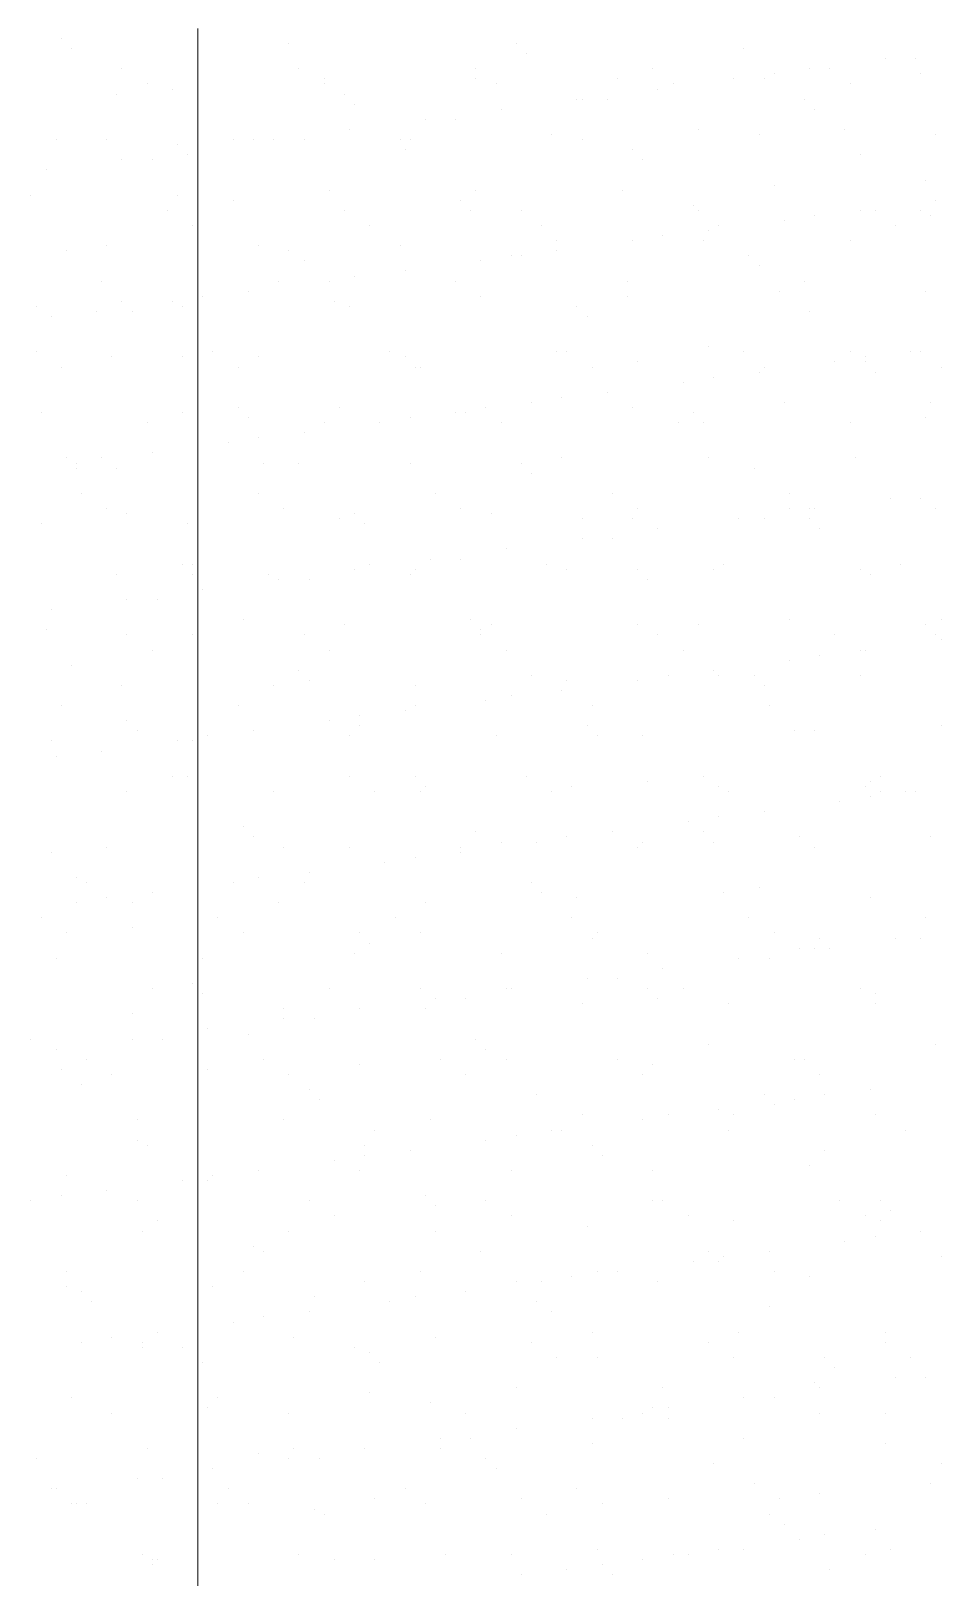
# Model space of a CAD drawing. Header units: millimetres. Extents: x 21 to 236, y 15 to 64.
# Drawn here: x 39.575 to 40.391, y 29.185 to 30.572 of the extents above; entities that cross this region are included whole.
import ezdxf

# ---------------------------------------------------------------- set-up
doc = ezdxf.new("R2010")
doc.units = ezdxf.units.MM
doc.layers.add('PDF_0', color=210, linetype='Continuous')
doc.layers.add('PDF_Cota', color=90, linetype='Continuous')
doc.layers.add('PDF_Grama', color=7, linetype='Continuous', true_color=0x397200)

msp = doc.modelspace()

# ---------------------------------------------------------------- linework, layer by layer
at = {"layer": 'PDF_0', "lineweight": 0}
msp.add_lwpolyline([(39.7249, 30.5738), (39.7249, 30.5512)], dxfattribs=at)
at = {"layer": 'PDF_Cota', "lineweight": 0}
msp.add_lwpolyline([(39.7249, 30.5512), (39.7249, 27.0023)], dxfattribs=at)
at = {"layer": 'PDF_Grama', "lineweight": 20}
for points in [[(39.6025, 30.5647), (39.6025, 30.5647)], [(39.6116, 30.5557), (39.6116, 30.5557)], [(39.8065, 30.5602), (39.8065, 30.5602)], [(40.0104, 30.5602), (40.0104, 30.5602)], [(40.0195, 30.5512), (40.0195, 30.5512)], [(40.2144, 30.5557), (40.2144, 30.5557)], [(39.6569, 30.5376), (39.6569, 30.5376)], [(39.8155, 30.5376), (39.8155, 30.5376)], [(39.9742, 30.5376), (39.9742, 30.5376)], [(40.1328, 30.5376), (40.1328, 30.5376)], [(40.2733, 30.5376), (40.2733, 30.5376)], [(40.2914, 30.5376), (40.2914, 30.5376)], [(40.3413, 30.5466), (40.3413, 30.5466)], [(40.3685, 30.5466), (40.3685, 30.5466)], [(39.6796, 30.524), (39.6796, 30.524)], [(39.8382, 30.5285), (39.8382, 30.5285)], [(39.8382, 30.524), (39.8382, 30.524)], [(39.9742, 30.5285), (39.9742, 30.5285)], [(39.9923, 30.524), (39.9923, 30.524)], [(40.1011, 30.5285), (40.1011, 30.5285)], [(40.1509, 30.524), (40.1509, 30.524)], [(40.2053, 30.5285), (40.2053, 30.5285)], [(40.2325, 30.5285), (40.2325, 30.5285)], [(40.2416, 30.533), (40.2416, 30.533)], [(40.3096, 30.524), (40.3096, 30.524)], [(40.373, 30.533), (40.373, 30.533)], [(39.6524, 30.5149), (39.6524, 30.5149)], [(39.7022, 30.5194), (39.7022, 30.5194)], [(39.8563, 30.5149), (39.8563, 30.5149)], [(40.0648, 30.5104), (40.0648, 30.5104)], [(40.0694, 30.5104), (40.0694, 30.5104)], [(40.092, 30.5104), (40.092, 30.5104)], [(40.1373, 30.5194), (40.1373, 30.5194)], [(40.2688, 30.5104), (40.2688, 30.5104)], [(39.8654, 30.5058), (39.8654, 30.5058)], [(39.9968, 30.5013), (39.9968, 30.5013)], [(40.2778, 30.5013), (40.2778, 30.5013)], [(39.8609, 30.4832), (39.8609, 30.4832)], [(39.9289, 30.4922), (39.9289, 30.4922)], [(39.956, 30.4922), (39.956, 30.4922)], [(40.1736, 30.4832), (40.1736, 30.4832)], [(40.305, 30.4832), (40.305, 30.4832)], [(39.598, 30.4741), (39.598, 30.4741)], [(39.6433, 30.4741), (39.6433, 30.4741)], [(39.7068, 30.4696), (39.7068, 30.4696)], [(39.7566, 30.4741), (39.7566, 30.4741)], [(39.7748, 30.4741), (39.7748, 30.4741)], [(39.7929, 30.4741), (39.7929, 30.4741)], [(39.8201, 30.4741), (39.8201, 30.4741)], [(39.9062, 30.4741), (39.9062, 30.4741)], [(39.9153, 30.4741), (39.9153, 30.4741)], [(40.0422, 30.4786), (40.0422, 30.4786)], [(40.0694, 30.4741), (40.0694, 30.4741)], [(40.228, 30.4786), (40.228, 30.4786)], [(40.3866, 30.4786), (40.3866, 30.4786)], [(39.6569, 30.456), (39.6569, 30.456)], [(39.6841, 30.456), (39.6841, 30.456)], [(39.7158, 30.4605), (39.7158, 30.4605)], [(39.7249, 30.465), (39.7249, 30.465)], [(39.9107, 30.465), (39.9107, 30.465)], [(40.1147, 30.465), (40.1147, 30.465)], [(40.1237, 30.456), (40.1237, 30.456)], [(40.3186, 30.4605), (40.3186, 30.4605)], [(39.5889, 30.4469), (39.5889, 30.4469)], [(39.8427, 30.4288), (39.8427, 30.4288)], [(39.9742, 30.4288), (39.9742, 30.4288)], [(40.1056, 30.4288), (40.1056, 30.4288)], [(40.2416, 30.4333), (40.2416, 30.4333)], [(40.3776, 30.4378), (40.3776, 30.4378)], [(39.5753, 30.4242), (39.5753, 30.4242)], [(39.7068, 30.4242), (39.7068, 30.4242)], [(39.7566, 30.4197), (39.7566, 30.4197)], [(39.9606, 30.4197), (39.9606, 30.4197)], [(40.1691, 30.4152), (40.1691, 30.4152)], [(40.3866, 30.4197), (40.3866, 30.4197)], [(39.6977, 30.4106), (39.6977, 30.4106)], [(39.7204, 30.397), (39.7204, 30.397)], [(39.8563, 30.4106), (39.8563, 30.4106)], [(39.879, 30.397), (39.879, 30.397)], [(39.9696, 30.4106), (39.9696, 30.4106)], [(40.015, 30.4106), (40.015, 30.4106)], [(40.0331, 30.397), (40.0331, 30.397)], [(40.1736, 30.4106), (40.1736, 30.4106)], [(40.1917, 30.397), (40.1917, 30.397)], [(40.2507, 30.4016), (40.2507, 30.4016)], [(40.2778, 30.4061), (40.2778, 30.4061)], [(40.3186, 30.4106), (40.3186, 30.4106)], [(40.3322, 30.4106), (40.3322, 30.4106)], [(40.3504, 30.397), (40.3504, 30.397)], [(40.373, 30.4106), (40.373, 30.4106)], [(40.3821, 30.4061), (40.3821, 30.4061)], [(40.0467, 30.3835), (40.0467, 30.3835)], [(40.1147, 30.3835), (40.1147, 30.3835)], [(40.1419, 30.388), (40.1419, 30.388)], [(40.1781, 30.3835), (40.1781, 30.3835)], [(40.1827, 30.3925), (40.1827, 30.3925)], [(40.3096, 30.3835), (40.3096, 30.3835)], [(39.6071, 30.3744), (39.6071, 30.3744)], [(39.6433, 30.3789), (39.6433, 30.3789)], [(39.7793, 30.3789), (39.7793, 30.3789)], [(39.8065, 30.3744), (39.8065, 30.3744)], [(39.9062, 30.3789), (39.9062, 30.3789)], [(40.0059, 30.3699), (40.0059, 30.3699)], [(40.015, 30.3699), (40.015, 30.3699)], [(40.0467, 30.3744), (40.0467, 30.3744)], [(40.2189, 30.3699), (40.2189, 30.3699)], [(39.8201, 30.3653), (39.8201, 30.3653)], [(39.9107, 30.3563), (39.9107, 30.3563)], [(39.9787, 30.3653), (39.9787, 30.3653)], [(40.228, 30.3608), (40.228, 30.3608)], [(39.6388, 30.3472), (39.6388, 30.3472)], [(39.7974, 30.3472), (39.7974, 30.3472)], [(39.8427, 30.3472), (39.8427, 30.3472)], [(39.8654, 30.3517), (39.8654, 30.3517)], [(39.956, 30.3472), (39.956, 30.3472)], [(40.1101, 30.3472), (40.1101, 30.3472)], [(40.2688, 30.3472), (40.2688, 30.3472)], [(39.6569, 30.3291), (39.6569, 30.3291)], [(39.7022, 30.3291), (39.7022, 30.3291)], [(39.7294, 30.3336), (39.7294, 30.3336)], [(39.7702, 30.3381), (39.7702, 30.3381)], [(39.8473, 30.3291), (39.8473, 30.3291)], [(39.9787, 30.3336), (39.9787, 30.3336)], [(40.1101, 30.3336), (40.1101, 30.3336)], [(40.2461, 30.3381), (40.2461, 30.3381)], [(40.3776, 30.3381), (40.3776, 30.3381)], [(39.5799, 30.3245), (39.5799, 30.3245)], [(39.5935, 30.3155), (39.5935, 30.3155)], [(39.6342, 30.32), (39.6342, 30.32)], [(39.666, 30.32), (39.666, 30.32)], [(39.7113, 30.3245), (39.7113, 30.3245)], [(39.8609, 30.3245), (39.8609, 30.3245)], [(40.0648, 30.3245), (40.0648, 30.3245)], [(40.0739, 30.3155), (40.0739, 30.3155)], [(40.2733, 30.32), (40.2733, 30.32)], [(40.1827, 30.2883), (40.1827, 30.2883)], [(39.5799, 30.2837), (39.5799, 30.2837)], [(39.6478, 30.2792), (39.6478, 30.2792)], [(39.7113, 30.2792), (39.7113, 30.2792)], [(39.7385, 30.2837), (39.7385, 30.2837)], [(39.7793, 30.2792), (39.7793, 30.2792)], [(39.8971, 30.2837), (39.8971, 30.2837)], [(39.9107, 30.2792), (39.9107, 30.2792)], [(39.9107, 30.2792), (39.9107, 30.2792)], [(40.0467, 30.2837), (40.0467, 30.2837)], [(40.0558, 30.2837), (40.0558, 30.2837)], [(40.1192, 30.2747), (40.1192, 30.2747)], [(40.2144, 30.2837), (40.2144, 30.2837)], [(40.296, 30.2747), (40.296, 30.2747)], [(40.3096, 30.2837), (40.3096, 30.2837)], [(40.3232, 30.2792), (40.3232, 30.2792)], [(40.3232, 30.2747), (40.3232, 30.2747)], [(40.364, 30.2837), (40.364, 30.2837)], [(40.373, 30.2837), (40.373, 30.2837)], [(39.6025, 30.2701), (39.6025, 30.2701)], [(39.7612, 30.2701), (39.7612, 30.2701)], [(39.9198, 30.2701), (39.9198, 30.2701)], [(39.9243, 30.2701), (39.9243, 30.2701)], [(40.0784, 30.2701), (40.0784, 30.2701)], [(40.1872, 30.2611), (40.1872, 30.2611)], [(40.228, 30.2656), (40.228, 30.2656)], [(40.2325, 30.2701), (40.2325, 30.2701)], [(40.3322, 30.2656), (40.3322, 30.2656)], [(40.3912, 30.2701), (40.3912, 30.2701)], [(40.092, 30.2475), (40.092, 30.2475)], [(40.16, 30.2565), (40.16, 30.2565)], [(39.7612, 30.2339), (39.7612, 30.2339)], [(39.8518, 30.2339), (39.8518, 30.2339)], [(39.9832, 30.2339), (39.9832, 30.2339)], [(40.024, 30.2384), (40.024, 30.2384)], [(40.0512, 30.2429), (40.0512, 30.2429)], [(40.1147, 30.2339), (40.1147, 30.2339)], [(40.2507, 30.2384), (40.2507, 30.2384)], [(40.3821, 30.2384), (40.3821, 30.2384)], [(39.5844, 30.2293), (39.5844, 30.2293)], [(39.6796, 30.2203), (39.6796, 30.2203)], [(39.7113, 30.2293), (39.7113, 30.2293)], [(39.7702, 30.2248), (39.7702, 30.2248)], [(39.8382, 30.2203), (39.8382, 30.2203)], [(39.8881, 30.2203), (39.8881, 30.2203)], [(39.9153, 30.2248), (39.9153, 30.2248)], [(39.956, 30.2293), (39.956, 30.2293)], [(39.9651, 30.2293), (39.9651, 30.2293)], [(39.9968, 30.2203), (39.9968, 30.2203)], [(40.1555, 30.2203), (40.1555, 30.2203)], [(40.1691, 30.2293), (40.1691, 30.2293)], [(40.1781, 30.2203), (40.1781, 30.2203)], [(40.3096, 30.2203), (40.3096, 30.2203)], [(40.3776, 30.2248), (40.3776, 30.2248)], [(39.7793, 30.2067), (39.7793, 30.2067)], [(39.8201, 30.2112), (39.8201, 30.2112)], [(39.6841, 30.1931), (39.6841, 30.1931)], [(39.7521, 30.2022), (39.7521, 30.2022)], [(39.6071, 30.1886), (39.6071, 30.1886)], [(39.6161, 30.184), (39.6161, 30.184)], [(39.6161, 30.1795), (39.6161, 30.1795)], [(39.6388, 30.1886), (39.6388, 30.1886)], [(39.6524, 30.1795), (39.6524, 30.1795)], [(39.7838, 30.184), (39.7838, 30.184)], [(39.8155, 30.184), (39.8155, 30.184)], [(39.9153, 30.184), (39.9153, 30.184)], [(40.015, 30.184), (40.015, 30.184)], [(40.024, 30.175), (40.024, 30.175)], [(40.0512, 30.1886), (40.0512, 30.1886)], [(40.1827, 30.1886), (40.1827, 30.1886)], [(40.2235, 30.1795), (40.2235, 30.1795)], [(40.3141, 30.1886), (40.3141, 30.1886)], [(39.6207, 30.1568), (39.6207, 30.1568)], [(39.7793, 30.1568), (39.7793, 30.1568)], [(39.9379, 30.1568), (39.9379, 30.1568)], [(40.0966, 30.1568), (40.0966, 30.1568)], [(40.2552, 30.1568), (40.2552, 30.1568)], [(40.3458, 30.1523), (40.3458, 30.1523)], [(40.373, 30.1523), (40.373, 30.1523)], [(39.6433, 30.1432), (39.6433, 30.1432)], [(39.6614, 30.1387), (39.6614, 30.1387)], [(39.8019, 30.1432), (39.8019, 30.1432)], [(39.8518, 30.1342), (39.8518, 30.1342)], [(39.8654, 30.1387), (39.8654, 30.1387)], [(39.9606, 30.1432), (39.9606, 30.1432)], [(39.9878, 30.1387), (39.9878, 30.1387)], [(40.0694, 30.1342), (40.0694, 30.1342)], [(40.1147, 30.1342), (40.1147, 30.1342)], [(40.1192, 30.1432), (40.1192, 30.1432)], [(40.2099, 30.1342), (40.2099, 30.1342)], [(40.2325, 30.1342), (40.2325, 30.1342)], [(40.2552, 30.1432), (40.2552, 30.1432)], [(40.2733, 30.1432), (40.2733, 30.1432)], [(40.2733, 30.1342), (40.2733, 30.1342)], [(40.2778, 30.1432), (40.2778, 30.1432)], [(40.3866, 30.1432), (40.3866, 30.1432)], [(39.5844, 30.1296), (39.5844, 30.1296)], [(39.7158, 30.1296), (39.7158, 30.1296)], [(39.8745, 30.1296), (39.8745, 30.1296)], [(40.1373, 30.1251), (40.1373, 30.1251)], [(40.2824, 30.1251), (40.2824, 30.1251)], [(40.0014, 30.107), (40.0014, 30.107)], [(40.0694, 30.116), (40.0694, 30.116)], [(40.0966, 30.116), (40.0966, 30.116)], [(39.7113, 30.0934), (39.7113, 30.0934)], [(39.7204, 30.0934), (39.7204, 30.0934)], [(39.879, 30.0934), (39.879, 30.0934)], [(39.9334, 30.0979), (39.9334, 30.0979)], [(39.9606, 30.0979), (39.9606, 30.0979)], [(40.0376, 30.0934), (40.0376, 30.0934)], [(40.1963, 30.0934), (40.1963, 30.0934)], [(40.3549, 30.0934), (40.3549, 30.0934)], [(39.6524, 30.0843), (39.6524, 30.0843)], [(39.7204, 30.0843), (39.7204, 30.0843)], [(39.7883, 30.0843), (39.7883, 30.0843)], [(39.7974, 30.0798), (39.7974, 30.0798)], [(39.8246, 30.0798), (39.8246, 30.0798)], [(39.8654, 30.0888), (39.8654, 30.0888)], [(39.9153, 30.0843), (39.9153, 30.0843)], [(39.9198, 30.0888), (39.9198, 30.0888)], [(40.0558, 30.0888), (40.0558, 30.0888)], [(40.1192, 30.0888), (40.1192, 30.0888)], [(40.1283, 30.0798), (40.1283, 30.0798)], [(40.1872, 30.0888), (40.1872, 30.0888)], [(40.3186, 30.0888), (40.3186, 30.0888)], [(40.3277, 30.0843), (40.3277, 30.0843)], [(39.7294, 30.0707), (39.7294, 30.0707)], [(39.5935, 30.0526), (39.5935, 30.0526)], [(39.6614, 30.0617), (39.6614, 30.0617)], [(39.6886, 30.0617), (39.6886, 30.0617)], [(39.7657, 30.0435), (39.7657, 30.0435)], [(39.8563, 30.039), (39.8563, 30.039)], [(39.9696, 30.0435), (39.9696, 30.0435)], [(39.9878, 30.039), (39.9878, 30.039)], [(40.1192, 30.039), (40.1192, 30.039)], [(40.1736, 30.039), (40.1736, 30.039)], [(40.2552, 30.0435), (40.2552, 30.0435)], [(40.3776, 30.039), (40.3776, 30.039)], [(40.3912, 30.0435), (40.3912, 30.0435)], [(39.5889, 30.0345), (39.5889, 30.0345)], [(39.6614, 30.0299), (39.6614, 30.0299)], [(39.7204, 30.0299), (39.7204, 30.0299)], [(39.8201, 30.0299), (39.8201, 30.0299)], [(39.9787, 30.0345), (39.9787, 30.0345)], [(39.9787, 30.0299), (39.9787, 30.0299)], [(40.1373, 30.0299), (40.1373, 30.0299)], [(40.296, 30.0299), (40.296, 30.0299)], [(40.3866, 30.0299), (40.3866, 30.0299)], [(40.3912, 30.0254), (40.3912, 30.0254)], [(39.6841, 30.0163), (39.6841, 30.0163)], [(39.8427, 30.0163), (39.8427, 30.0163)], [(40.0014, 30.0163), (40.0014, 30.0163)], [(40.16, 30.0163), (40.16, 30.0163)], [(40.2824, 30.0118), (40.2824, 30.0118)], [(40.3186, 30.0163), (40.3186, 30.0163)], [(40.3232, 30.0163), (40.3232, 30.0163)], [(39.6116, 30.0027), (39.6116, 30.0027)], [(39.8155, 29.9982), (39.8155, 29.9982)], [(40.1872, 29.9982), (40.1872, 29.9982)], [(40.2552, 30.0073), (40.2552, 30.0073)], [(39.6569, 29.9846), (39.6569, 29.9846)], [(39.7929, 29.9846), (39.7929, 29.9846)], [(39.8246, 29.9891), (39.8246, 29.9891)], [(39.9198, 29.9846), (39.9198, 29.9846)], [(40.024, 29.9937), (40.024, 29.9937)], [(40.0558, 29.9891), (40.0558, 29.9891)], [(40.1192, 29.9891), (40.1192, 29.9891)], [(40.1464, 29.9937), (40.1464, 29.9937)], [(40.1917, 29.9937), (40.1917, 29.9937)], [(40.2235, 29.9937), (40.2235, 29.9937)], [(40.2325, 29.9846), (40.2325, 29.9846)], [(40.3186, 29.9937), (40.3186, 29.9937)], [(39.9832, 29.971), (39.9832, 29.971)], [(40.0059, 29.9755), (40.0059, 29.9755)], [(40.0512, 29.9801), (40.0512, 29.9801)], [(39.6025, 29.9665), (39.6025, 29.9665)], [(39.7612, 29.9665), (39.7612, 29.9665)], [(39.8699, 29.9574), (39.8699, 29.9574)], [(39.9107, 29.9619), (39.9107, 29.9619)], [(39.9198, 29.9665), (39.9198, 29.9665)], [(40.0784, 29.9665), (40.0784, 29.9665)], [(40.2371, 29.9665), (40.2371, 29.9665)], [(39.6614, 29.9529), (39.6614, 29.9529)], [(39.6705, 29.9438), (39.6705, 29.9438)], [(39.734, 29.9393), (39.734, 29.9393)], [(39.7748, 29.9438), (39.7748, 29.9438)], [(39.8427, 29.9529), (39.8427, 29.9529)], [(39.8609, 29.9393), (39.8609, 29.9393)], [(39.8699, 29.9483), (39.8699, 29.9483)], [(39.9923, 29.9393), (39.9923, 29.9393)], [(40.0739, 29.9483), (40.0739, 29.9483)], [(40.083, 29.9393), (40.083, 29.9393)], [(40.1237, 29.9393), (40.1237, 29.9393)], [(40.2597, 29.9438), (40.2597, 29.9438)], [(40.2778, 29.9438), (40.2778, 29.9438)], [(40.3912, 29.9483), (40.3912, 29.9483)], [(39.5935, 29.9347), (39.5935, 29.9347)], [(39.6388, 29.9257), (39.6388, 29.9257)], [(39.7068, 29.9347), (39.7068, 29.9347)], [(39.7204, 29.9347), (39.7204, 29.9347)], [(39.598, 29.9211), (39.598, 29.9211)], [(39.7022, 29.903), (39.7022, 29.903)], [(39.7158, 29.903), (39.7158, 29.903)], [(39.8609, 29.903), (39.8609, 29.903)], [(39.9198, 29.903), (39.9198, 29.903)], [(40.0195, 29.903), (40.0195, 29.903)], [(40.1283, 29.8985), (40.1283, 29.8985)], [(40.1781, 29.903), (40.1781, 29.903)], [(40.3277, 29.8985), (40.3277, 29.8985)], [(40.3368, 29.903), (40.3368, 29.903)], [(39.6614, 29.8894), (39.6614, 29.8894)], [(39.7249, 29.8894), (39.7249, 29.8894)], [(39.7929, 29.8894), (39.7929, 29.8894)], [(39.8835, 29.8894), (39.8835, 29.8894)], [(39.9243, 29.8894), (39.9243, 29.8894)], [(39.9289, 29.894), (39.9289, 29.894)], [(40.0422, 29.8894), (40.0422, 29.8894)], [(40.0603, 29.894), (40.0603, 29.894)], [(40.1917, 29.894), (40.1917, 29.894)], [(40.2008, 29.8894), (40.2008, 29.8894)], [(40.3232, 29.894), (40.3232, 29.894)], [(40.3277, 29.8849), (40.3277, 29.8849)], [(40.3368, 29.8894), (40.3368, 29.8894)], [(40.3594, 29.8894), (40.3594, 29.8894)], [(40.3685, 29.8894), (40.3685, 29.8894)], [(40.2325, 29.8713), (40.2325, 29.8713)], [(40.3005, 29.8804), (40.3005, 29.8804)], [(39.7657, 29.8577), (39.7657, 29.8577)], [(40.1645, 29.8622), (40.1645, 29.8622)], [(40.1917, 29.8668), (40.1917, 29.8668)], [(39.7748, 29.8486), (39.7748, 29.8486)], [(39.9742, 29.8532), (39.9742, 29.8532)], [(39.9968, 29.8441), (39.9968, 29.8441)], [(40.0286, 29.8441), (40.0286, 29.8441)], [(40.0558, 29.8486), (40.0558, 29.8486)], [(40.0966, 29.8532), (40.0966, 29.8532)], [(40.1237, 29.8441), (40.1237, 29.8441)], [(40.1781, 29.8532), (40.1781, 29.8532)], [(40.1872, 29.8441), (40.1872, 29.8441)], [(40.2643, 29.8486), (40.2643, 29.8486)], [(40.3821, 29.8486), (40.3821, 29.8486)], [(39.5935, 29.835), (39.5935, 29.835)], [(39.6433, 29.8396), (39.6433, 29.8396)], [(39.7249, 29.835), (39.7249, 29.835)], [(39.8019, 29.8396), (39.8019, 29.8396)], [(39.8609, 29.8396), (39.8609, 29.8396)], [(39.9198, 29.8305), (39.9198, 29.8305)], [(39.9606, 29.8396), (39.9606, 29.8396)], [(39.9606, 29.835), (39.9606, 29.835)], [(40.1192, 29.8396), (40.1192, 29.8396)], [(40.2778, 29.8396), (40.2778, 29.8396)], [(39.8246, 29.8169), (39.8246, 29.8169)], [(39.8926, 29.826), (39.8926, 29.826)], [(39.6161, 29.8124), (39.6161, 29.8124)], [(39.6252, 29.8078), (39.6252, 29.8078)], [(39.7566, 29.8078), (39.7566, 29.8078)], [(39.7793, 29.8124), (39.7793, 29.8124)], [(39.8201, 29.8078), (39.8201, 29.8078)], [(40.024, 29.8078), (40.024, 29.8078)], [(40.228, 29.8033), (40.228, 29.8033)], [(39.6161, 29.7897), (39.6161, 29.7897)], [(39.6433, 29.7942), (39.6433, 29.7942)], [(39.666, 29.7897), (39.666, 29.7897)], [(39.6841, 29.7988), (39.6841, 29.7988)], [(39.7974, 29.7897), (39.7974, 29.7897)], [(39.9289, 29.7897), (39.9289, 29.7897)], [(40.0331, 29.7988), (40.0331, 29.7988)], [(40.0648, 29.7942), (40.0648, 29.7942)], [(40.1963, 29.7988), (40.1963, 29.7988)], [(40.3277, 29.7942), (40.3277, 29.7942)], [(39.5844, 29.7761), (39.5844, 29.7761)], [(39.743, 29.7761), (39.743, 29.7761)], [(39.9017, 29.7761), (39.9017, 29.7761)], [(40.0603, 29.7761), (40.0603, 29.7761)], [(40.2189, 29.7761), (40.2189, 29.7761)], [(40.3776, 29.7761), (40.3776, 29.7761)], [(39.6071, 29.7625), (39.6071, 29.7625)], [(39.666, 29.767), (39.666, 29.767)], [(39.7657, 29.7625), (39.7657, 29.7625)], [(39.8699, 29.7625), (39.8699, 29.7625)], [(39.9243, 29.7625), (39.9243, 29.7625)], [(40.083, 29.7625), (40.083, 29.7625)], [(40.2416, 29.7625), (40.2416, 29.7625)], [(39.879, 29.7534), (39.879, 29.7534)], [(40.0784, 29.758), (40.0784, 29.758)], [(40.2643, 29.7489), (40.2643, 29.7489)], [(40.2778, 29.7489), (40.2778, 29.7489)], [(40.2824, 29.758), (40.2824, 29.758)], [(40.2914, 29.7489), (40.2914, 29.7489)], [(40.3504, 29.758), (40.3504, 29.758)], [(40.373, 29.758), (40.373, 29.758)], [(39.598, 29.7399), (39.598, 29.7399)], [(39.7294, 29.7399), (39.7294, 29.7399)], [(39.8654, 29.7444), (39.8654, 29.7444)], [(39.9968, 29.7444), (39.9968, 29.7444)], [(40.1283, 29.7444), (40.1283, 29.7444)], [(40.2099, 29.7399), (40.2099, 29.7399)], [(40.2371, 29.7399), (40.2371, 29.7399)], [(40.0739, 29.7217), (40.0739, 29.7217)], [(40.1011, 29.7217), (40.1011, 29.7217)], [(40.1419, 29.7308), (40.1419, 29.7308)], [(39.6841, 29.7127), (39.6841, 29.7127)], [(39.7204, 29.7172), (39.7204, 29.7172)], [(39.7294, 29.7081), (39.7294, 29.7081)], [(39.8427, 29.7127), (39.8427, 29.7127)], [(39.9243, 29.7127), (39.9243, 29.7127)], [(39.9379, 29.7036), (39.9379, 29.7036)], [(39.9651, 29.7036), (39.9651, 29.7036)], [(40.0014, 29.7127), (40.0014, 29.7127)], [(40.0059, 29.7127), (40.0059, 29.7127)], [(40.1283, 29.7127), (40.1283, 29.7127)], [(40.1373, 29.7036), (40.1373, 29.7036)], [(40.16, 29.7127), (40.16, 29.7127)], [(40.3186, 29.7127), (40.3186, 29.7127)], [(40.3322, 29.7081), (40.3322, 29.7081)], [(39.666, 29.69), (39.666, 29.69)], [(39.8019, 29.6945), (39.8019, 29.6945)], [(39.8699, 29.6945), (39.8699, 29.6945)], [(39.9289, 29.6945), (39.9289, 29.6945)], [(40.0694, 29.6991), (40.0694, 29.6991)], [(40.2008, 29.6991), (40.2008, 29.6991)], [(40.3322, 29.6991), (40.3322, 29.6991)], [(39.734, 29.6764), (39.734, 29.6764)], [(39.8019, 29.6855), (39.8019, 29.6855)], [(39.8291, 29.6855), (39.8291, 29.6855)], [(39.5753, 29.6673), (39.5753, 29.6673)], [(39.666, 29.6673), (39.666, 29.6673)], [(39.6932, 29.6673), (39.6932, 29.6673)], [(39.7702, 29.6719), (39.7702, 29.6719)], [(39.9742, 29.6673), (39.9742, 29.6673)], [(40.1827, 29.6628), (40.1827, 29.6628)], [(40.3866, 29.6628), (40.3866, 29.6628)], [(39.598, 29.6583), (39.598, 29.6583)], [(39.6252, 29.6492), (39.6252, 29.6492)], [(39.7838, 29.6492), (39.7838, 29.6492)], [(39.9425, 29.6492), (39.9425, 29.6492)], [(39.9832, 29.6583), (39.9832, 29.6583)], [(40.0014, 29.6492), (40.0014, 29.6492)], [(40.1011, 29.6492), (40.1011, 29.6492)], [(40.2597, 29.6492), (40.2597, 29.6492)], [(40.2688, 29.6492), (40.2688, 29.6492)], [(39.6025, 29.6401), (39.6025, 29.6401)], [(39.6478, 29.6356), (39.6478, 29.6356)], [(39.734, 29.6401), (39.734, 29.6401)], [(39.8065, 29.6356), (39.8065, 29.6356)], [(39.8699, 29.6447), (39.8699, 29.6447)], [(39.9651, 29.6356), (39.9651, 29.6356)], [(40.1237, 29.6356), (40.1237, 29.6356)], [(40.1328, 29.6447), (40.1328, 29.6447)], [(40.2824, 29.6356), (40.2824, 29.6356)], [(39.6207, 29.6265), (39.6207, 29.6265)], [(39.8246, 29.622), (39.8246, 29.622)], [(40.3277, 29.622), (40.3277, 29.622)], [(39.8337, 29.6129), (39.8337, 29.6129)], [(40.0286, 29.6175), (40.0286, 29.6175)], [(40.2325, 29.6175), (40.2325, 29.6175)], [(40.2416, 29.6084), (40.2416, 29.6084)], [(40.2597, 29.6129), (40.2597, 29.6129)], [(40.2869, 29.6175), (40.2869, 29.6175)], [(39.6705, 29.5948), (39.6705, 29.5948)], [(39.8019, 29.5948), (39.8019, 29.5948)], [(39.9334, 29.5948), (39.9334, 29.5948)], [(40.0694, 29.5993), (40.0694, 29.5993)], [(40.1237, 29.5948), (40.1237, 29.5948)], [(40.1464, 29.5993), (40.1464, 29.5993)], [(40.1917, 29.6039), (40.1917, 29.6039)], [(40.2053, 29.5993), (40.2053, 29.5993)], [(40.3322, 29.5993), (40.3322, 29.5993)], [(39.7249, 29.5857), (39.7249, 29.5857)], [(39.8835, 29.5857), (39.8835, 29.5857)], [(40.0104, 29.5812), (40.0104, 29.5812)], [(40.0422, 29.5857), (40.0422, 29.5857)], [(40.0512, 29.5857), (40.0512, 29.5857)], [(40.2008, 29.5857), (40.2008, 29.5857)], [(40.3594, 29.5857), (40.3594, 29.5857)], [(39.6705, 29.5767), (39.6705, 29.5767)], [(39.6796, 29.5722), (39.6796, 29.5722)], [(39.8745, 29.5722), (39.8745, 29.5722)], [(39.9153, 29.5676), (39.9153, 29.5676)], [(39.9832, 29.5767), (39.9832, 29.5767)], [(40.0784, 29.5722), (40.0784, 29.5722)], [(40.2869, 29.5676), (40.2869, 29.5676)], [(39.8473, 29.5586), (39.8473, 29.5586)], [(39.8745, 29.5631), (39.8745, 29.5631)], [(40.0875, 29.5631), (40.0875, 29.5631)], [(40.2733, 29.554), (40.2733, 29.554)], [(39.6071, 29.545), (39.6071, 29.545)], [(39.7113, 29.5404), (39.7113, 29.5404)], [(39.734, 29.5404), (39.734, 29.5404)], [(39.7385, 29.545), (39.7385, 29.545)], [(39.7793, 29.5495), (39.7793, 29.5495)], [(39.8699, 29.5495), (39.8699, 29.5495)], [(40.0059, 29.5495), (40.0059, 29.5495)], [(40.1328, 29.5495), (40.1328, 29.5495)], [(39.6025, 29.5268), (39.6025, 29.5268)], [(39.6433, 29.5314), (39.6433, 29.5314)], [(39.7249, 29.5314), (39.7249, 29.5314)], [(39.9289, 29.5268), (39.9289, 29.5268)], [(39.5753, 29.5223), (39.5753, 29.5223)], [(39.6705, 29.5223), (39.6705, 29.5223)], [(39.8246, 29.5223), (39.8246, 29.5223)], [(39.9379, 29.5178), (39.9379, 29.5178)], [(39.9832, 29.5223), (39.9832, 29.5223)], [(40.1328, 29.5223), (40.1328, 29.5223)], [(40.1419, 29.5223), (40.1419, 29.5223)], [(40.3005, 29.5223), (40.3005, 29.5223)], [(40.3368, 29.5223), (40.3368, 29.5223)], [(40.3458, 29.5132), (40.3458, 29.5132)], [(39.6886, 29.5042), (39.6886, 29.5042)], [(39.8473, 29.5087), (39.8473, 29.5087)], [(40.0059, 29.5087), (40.0059, 29.5087)], [(40.0739, 29.4996), (40.0739, 29.4996)], [(40.1645, 29.5087), (40.1645, 29.5087)], [(40.2053, 29.5042), (40.2053, 29.5042)], [(40.3232, 29.5087), (40.3232, 29.5087)], [(40.3368, 29.5042), (40.3368, 29.5042)], [(39.675, 29.4951), (39.675, 29.4951)], [(39.8065, 29.4951), (39.8065, 29.4951)], [(39.9379, 29.4951), (39.9379, 29.4951)], [(40.305, 29.486), (40.305, 29.486)], [(40.3322, 29.4906), (40.3322, 29.4906)], [(40.373, 29.4951), (40.373, 29.4951)], [(39.7748, 29.4815), (39.7748, 29.4815)], [(39.7838, 29.477), (39.7838, 29.477)], [(39.9787, 29.477), (39.9787, 29.477)], [(40.1691, 29.4679), (40.1691, 29.4679)], [(40.1827, 29.477), (40.1827, 29.477)], [(40.1917, 29.4679), (40.1917, 29.4679)], [(40.1963, 29.4724), (40.1963, 29.4724)], [(40.2371, 29.477), (40.2371, 29.477)], [(40.3912, 29.4724), (40.3912, 29.4724)], [(39.6071, 29.4588), (39.6071, 29.4588)], [(39.7657, 29.4588), (39.7657, 29.4588)], [(39.9243, 29.4588), (39.9243, 29.4588)], [(40.0603, 29.4543), (40.0603, 29.4543)], [(40.083, 29.4588), (40.083, 29.4588)], [(40.1011, 29.4588), (40.1011, 29.4588)], [(40.2416, 29.4588), (40.2416, 29.4588)], [(40.2733, 29.4543), (40.2733, 29.4543)], [(39.6071, 29.4452), (39.6071, 29.4452)], [(39.6207, 29.4407), (39.6207, 29.4407)], [(39.7385, 29.4452), (39.7385, 29.4452)], [(39.8745, 29.4498), (39.8745, 29.4498)], [(39.9651, 29.4407), (39.9651, 29.4407)], [(40.0104, 29.4498), (40.0104, 29.4498)], [(40.0331, 29.4498), (40.0331, 29.4498)], [(40.1373, 29.4498), (40.1373, 29.4498)], [(39.6297, 29.4316), (39.6297, 29.4316)], [(39.8291, 29.4362), (39.8291, 29.4362)], [(39.8971, 29.4316), (39.8971, 29.4316)], [(39.9198, 29.4362), (39.9198, 29.4362)], [(40.0286, 29.4316), (40.0286, 29.4316)], [(40.2371, 29.4271), (40.2371, 29.4271)], [(39.7566, 29.4135), (39.7566, 29.4135)], [(39.7838, 29.4181), (39.7838, 29.4181)], [(39.8246, 29.4226), (39.8246, 29.4226)], [(40.0422, 29.4226), (40.0422, 29.4226)], [(39.6478, 29.3999), (39.6478, 29.3999)], [(39.6886, 29.4045), (39.6886, 29.4045)], [(39.811, 29.3999), (39.811, 29.3999)], [(39.9379, 29.3999), (39.9379, 29.3999)], [(40.0784, 29.4045), (40.0784, 29.4045)], [(40.2099, 29.4045), (40.2099, 29.4045)], [(40.3413, 29.4045), (40.3413, 29.4045)], [(39.6207, 29.3954), (39.6207, 29.3954)], [(39.675, 29.3954), (39.675, 29.3954)], [(39.675, 29.3909), (39.675, 29.3909)], [(39.7113, 29.3909), (39.7113, 29.3909)], [(39.8654, 29.3909), (39.8654, 29.3909)], [(39.879, 29.3863), (39.879, 29.3863)], [(40.024, 29.3954), (40.024, 29.3954)], [(40.1827, 29.3954), (40.1827, 29.3954)], [(40.3413, 29.3954), (40.3413, 29.3954)], [(39.7294, 29.3773), (39.7294, 29.3773)], [(39.8881, 29.3773), (39.8881, 29.3773)], [(39.8881, 29.3773), (39.8881, 29.3773)], [(40.0467, 29.3818), (40.0467, 29.3818)], [(40.083, 29.3818), (40.083, 29.3818)], [(40.2053, 29.3818), (40.2053, 29.3818)], [(40.2869, 29.3818), (40.2869, 29.3818)], [(40.296, 29.3727), (40.296, 29.3727)], [(40.364, 29.3818), (40.364, 29.3818)], [(40.2778, 29.3591), (40.2778, 29.3591)], [(40.3504, 29.3637), (40.3504, 29.3637)], [(40.3776, 29.3637), (40.3776, 29.3637)], [(39.6116, 29.3455), (39.6116, 29.3455)], [(39.7249, 29.3455), (39.7249, 29.3455)], [(39.743, 29.3455), (39.743, 29.3455)], [(39.879, 29.3501), (39.879, 29.3501)], [(40.0104, 29.3546), (40.0104, 29.3546)], [(40.1419, 29.3546), (40.1419, 29.3546)], [(40.2144, 29.3455), (40.2144, 29.3455)], [(40.2416, 29.3455), (40.2416, 29.3455)], [(40.2824, 29.3546), (40.2824, 29.3546)], [(39.6478, 29.3319), (39.6478, 29.3319)], [(39.734, 29.3365), (39.734, 29.3365)], [(39.8065, 29.3319), (39.8065, 29.3319)], [(39.9334, 29.341), (39.9334, 29.341)], [(39.9651, 29.3319), (39.9651, 29.3319)], [(40.1237, 29.3319), (40.1237, 29.3319)], [(40.1328, 29.3365), (40.1328, 29.3365)], [(40.1464, 29.3365), (40.1464, 29.3365)], [(40.2824, 29.3319), (40.2824, 29.3319)], [(40.3413, 29.3319), (40.3413, 29.3319)], [(40.0104, 29.3183), (40.0104, 29.3183)], [(40.0784, 29.3274), (40.0784, 29.3274)], [(40.1056, 29.3274), (40.1056, 29.3274)], [(40.1464, 29.3274), (40.1464, 29.3274)], [(39.9425, 29.3093), (39.9425, 29.3093)], [(39.9696, 29.3093), (39.9696, 29.3093)], [(40.0784, 29.3047), (40.0784, 29.3047)], [(40.2144, 29.3093), (40.2144, 29.3093)], [(40.3413, 29.3047), (40.3413, 29.3047)], [(39.5799, 29.2911), (39.5799, 29.2911)], [(39.6796, 29.3002), (39.6796, 29.3002)], [(39.7793, 29.2957), (39.7793, 29.2957)], [(39.8065, 29.2911), (39.8065, 29.2911)], [(39.811, 29.3002), (39.811, 29.3002)], [(39.8337, 29.2911), (39.8337, 29.2911)], [(39.8745, 29.3002), (39.8745, 29.3002)], [(39.9425, 29.3002), (39.9425, 29.3002)], [(39.9832, 29.2911), (39.9832, 29.2911)], [(39.7385, 29.2821), (39.7385, 29.2821)], [(39.9923, 29.2821), (39.9923, 29.2821)], [(40.1872, 29.2866), (40.1872, 29.2866)], [(40.3912, 29.2866), (40.3912, 29.2866)], [(39.5935, 29.2639), (39.5935, 29.2639)], [(39.598, 29.2639), (39.598, 29.2639)], [(39.6705, 29.273), (39.6705, 29.273)], [(39.6932, 29.273), (39.6932, 29.273)], [(39.7521, 29.2639), (39.7521, 29.2639)], [(39.9107, 29.2639), (39.9107, 29.2639)], [(40.0648, 29.2639), (40.0648, 29.2639)], [(40.2235, 29.2685), (40.2235, 29.2685)], [(40.3821, 29.2685), (40.3821, 29.2685)], [(39.6116, 29.2504), (39.6116, 29.2504)], [(39.6161, 29.2504), (39.6161, 29.2504)], [(39.6252, 29.2504), (39.6252, 29.2504)], [(39.743, 29.2504), (39.743, 29.2504)], [(39.7702, 29.2504), (39.7702, 29.2504)], [(39.8291, 29.2458), (39.8291, 29.2458)], [(39.8835, 29.2549), (39.8835, 29.2549)], [(39.9289, 29.2504), (39.9289, 29.2504)], [(40.015, 29.2549), (40.015, 29.2549)], [(40.0875, 29.2504), (40.0875, 29.2504)], [(40.1464, 29.2549), (40.1464, 29.2549)], [(40.2461, 29.2549), (40.2461, 29.2549)], [(40.2824, 29.2594), (40.2824, 29.2594)], [(39.8382, 29.2413), (39.8382, 29.2413)], [(40.0376, 29.2413), (40.0376, 29.2413)], [(40.2371, 29.2413), (40.2371, 29.2413)], [(40.2507, 29.2322), (40.2507, 29.2322)], [(40.2643, 29.2186), (40.2643, 29.2186)], [(40.2869, 29.2232), (40.2869, 29.2232)], [(40.3322, 29.2277), (40.3322, 29.2277)], [(39.675, 29.205), (39.675, 29.205)], [(39.8155, 29.205), (39.8155, 29.205)], [(39.947, 29.205), (39.947, 29.205)], [(40.0059, 29.205), (40.0059, 29.205)], [(40.083, 29.2096), (40.083, 29.2096)], [(40.1509, 29.205), (40.1509, 29.205)], [(40.1645, 29.205), (40.1645, 29.205)], [(40.1917, 29.2096), (40.1917, 29.2096)], [(40.2144, 29.2096), (40.2144, 29.2096)], [(40.3232, 29.205), (40.3232, 29.205)], [(40.3458, 29.2096), (40.3458, 29.2096)], [(39.6841, 29.2005), (39.6841, 29.2005)], [(39.6841, 29.196), (39.6841, 29.196)], [(39.6886, 29.2005), (39.6886, 29.2005)], [(39.8473, 29.2005), (39.8473, 29.2005)], [(39.8835, 29.2005), (39.8835, 29.2005)], [(40.0558, 29.1914), (40.0558, 29.1914)], [(40.0875, 29.196), (40.0875, 29.196)], [(40.1237, 29.2005), (40.1237, 29.2005)], [(40.2914, 29.1914), (40.2914, 29.1914)], [(40.015, 29.1869), (40.015, 29.1869)], [(40.0966, 29.1869), (40.0966, 29.1869)]]:
    msp.add_lwpolyline(points, dxfattribs=at)

doc.saveas('drawing.dxf')
